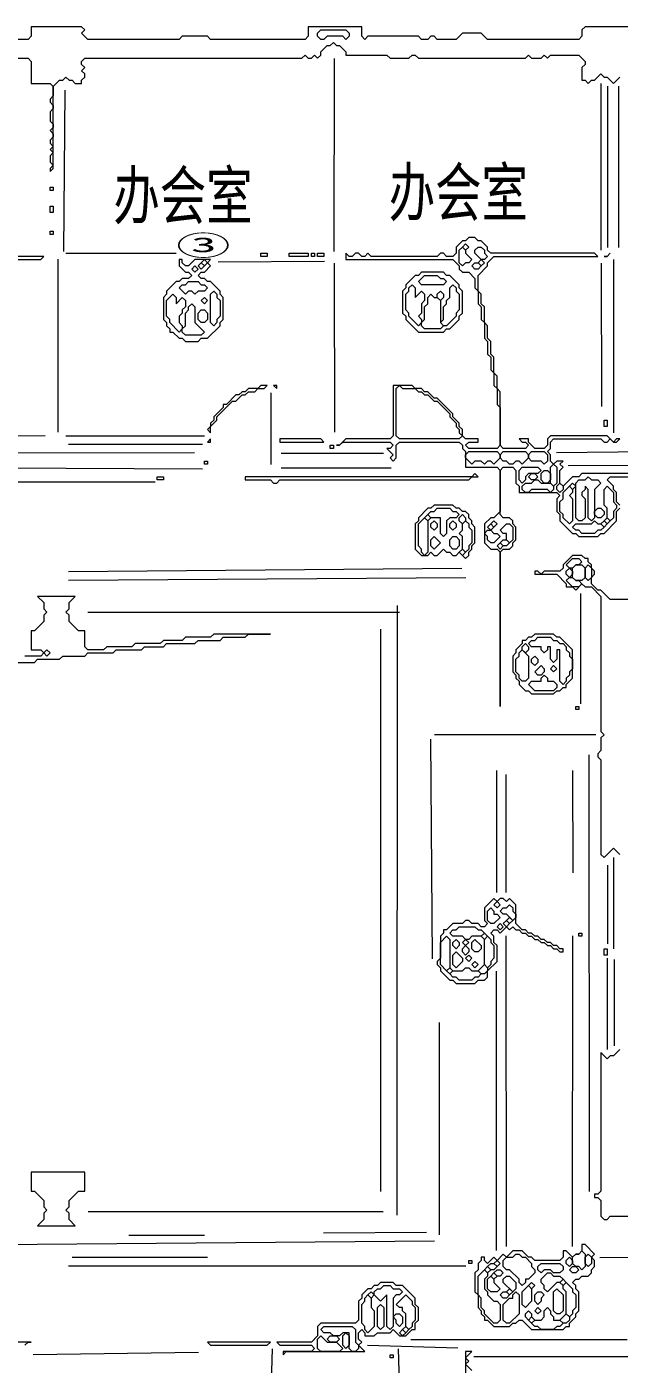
# Model space of a CAD drawing. Extents: x 10 to 1971, y 11 to 1392.
# Drawn here: x 1088.6 to 1276.8, y 579 to 1004 of the extents above; entities that cross this region are included whole.
import ezdxf

# ---------------------------------------------------------------- set-up
doc = ezdxf.new("R2010")
doc.units = 0
for name, color, linetype, lineweight in [('OCR_TEXT', 6, 'Continuous', 0), ('TRACE_CURVE', 6, 'Continuous', 0), ('TRACE_STRAIGHT', 5, 'Continuous', 0), ('TRACE_TEXT_SYMBOL', 6, 'Continuous', 0)]:
    doc.layers.add(name, color=color, linetype=linetype, lineweight=lineweight)
doc.styles.add('wqy-unicode', font='wqy-unicode.lff')

msp = doc.modelspace()

# ---------------------------------------------------------------- linework, layer by layer
at = {"layer": 'TRACE_CURVE', "color": 6}
for points in [[(1229, 937), (1228, 936), (1227, 936), (1225, 934), (1225, 932), (1224, 931), (1222, 931), (1221, 932), (1220, 932), (1219, 931), (1198, 931), (1197, 932), (1196, 931), (1195, 931), (1194, 932), (1193, 932), (1192, 931), (1191, 931), (1190, 932), (1190, 930), (1224, 930), (1226, 928), (1226, 927), (1227, 926), (1229, 926), (1231, 924), (1231, 921), (1232, 920), (1232, 916), (1233, 915), (1233, 911), (1234, 910), (1234, 905), (1235, 904), (1235, 900), (1236, 899), (1236, 895), (1237, 894), (1237, 890), (1238, 889), (1238, 884), (1239, 883), (1239, 871), (1238, 870), (1229, 870), (1228, 871), (1229, 872), (1232, 872), (1232, 873), (1228, 873), (1227, 874), (1227, 876), (1226, 877), (1226, 878), (1224, 880), (1224, 881), (1219, 886), (1218, 886), (1216, 888), (1215, 888), (1214, 889), (1212, 889), (1211, 890), (1205, 890)], [(1255, 870), (1255, 872), (1256, 873), (1271, 873), (1272, 872), (1273, 872), (1274, 873), (1275, 872), (1276, 872), (1277, 873), (1276, 873), (1275, 872), (1273, 874), (1255, 874), (1254, 873), (1254, 871), (1253, 870), (1250, 870), (1248, 872), (1248, 873), (1245, 873), (1246, 872), (1247, 872), (1248, 871), (1247, 870), (1240, 870), (1239, 871), (1239, 888), (1238, 889), (1238, 893), (1237, 894), (1237, 899), (1236, 900), (1236, 904), (1235, 905), (1235, 909), (1234, 910), (1234, 915), (1233, 916), (1233, 919), (1232, 920), (1232, 925), (1235, 928), (1235, 929), (1237, 931), (1270, 931), (1269, 932), (1236, 932), (1235, 933), (1235, 934), (1233, 936), (1232, 936), (1231, 937), (1229, 937)], [(1205, 890), (1205, 874), (1204, 873), (1190, 873), (1188, 871), (1187, 871), (1188, 871), (1189, 872), (1204, 872), (1205, 871), (1204, 870), (1203, 870), (1205, 868), (1204, 867), (1205, 866), (1206, 867), (1206, 871), (1207, 872), (1226, 872), (1227, 871), (1227, 870), (1228, 869), (1228, 864), (1238, 864), (1239, 863), (1239, 850), (1237, 848), (1236, 848), (1234, 846), (1234, 840), (1236, 838), (1238, 838), (1239, 837), (1239, 788), (1239, 837), (1240, 838), (1242, 838), (1243, 839), (1243, 840), (1244, 841), (1244, 845), (1243, 846), (1243, 847), (1242, 848), (1240, 848), (1239, 849), (1239, 863), (1240, 864), (1243, 864), (1244, 863), (1244, 859), (1245, 858), (1245, 856), (1257, 856), (1258, 855), (1257, 854), (1257, 850), (1258, 849), (1258, 847), (1262, 843), (1263, 843), (1264, 842), (1270, 842), (1271, 843)], [(1296, 862), (1265, 862), (1264, 861), (1262, 861), (1259, 858), (1258, 859), (1258, 863), (1259, 864), (1258, 865), (1259, 866), (1257, 866), (1256, 865), (1255, 866), (1255, 868), (1254, 869), (1255, 870)], [(1277, 852), (1276, 853), (1276, 856), (1275, 857), (1275, 858), (1273, 860), (1274, 861), (1296, 861)], [(1271, 843), (1272, 843), (1276, 847), (1276, 850), (1277, 851)], [(1281, 822), (1274, 822), (1271, 825), (1270, 825), (1268, 827), (1268, 829), (1269, 830), (1269, 831), (1268, 832), (1268, 833), (1267, 834), (1267, 835), (1266, 835), (1265, 836), (1262, 836), (1259, 833), (1259, 832), (1258, 831), (1253, 831), (1252, 830), (1251, 831), (1250, 831), (1250, 830), (1257, 830), (1260, 827)], [(1260, 827), (1260, 826), (1262, 826), (1263, 825), (1265, 827), (1266, 826), (1268, 826), (1271, 823), (1271, 780), (1272, 779), (1271, 778), (1271, 774), (1270, 773), (1270, 772), (1271, 771), (1271, 741), (1272, 740), (1275, 743), (1277, 741)], [(1092, 823), (1094, 821), (1094, 819), (1095, 818), (1094, 817), (1094, 815), (1091, 812), (1090, 812), (1090, 806), (1093, 806), (1094, 805), (1093, 804), (1088, 804)], [(1166, 811), (1148, 811), (1147, 810), (1139, 810), (1138, 809), (1132, 809), (1131, 808), (1123, 808), (1122, 807), (1114, 807), (1113, 806), (1108, 806), (1107, 807), (1107, 812), (1105, 812), (1102, 815), (1102, 817), (1101, 818), (1102, 819), (1102, 821), (1104, 823), (1092, 823)], [(1082, 802), (1091, 802), (1092, 803), (1099, 803), (1100, 804), (1107, 804), (1108, 805), (1116, 805), (1117, 806), (1125, 806), (1126, 807), (1132, 807), (1133, 808), (1142, 808), (1143, 809), (1150, 809), (1151, 810), (1158, 810), (1159, 811), (1166, 811)], [(1277, 679), (1275, 677), (1274, 677), (1273, 676), (1271, 678), (1271, 634), (1270, 633), (1269, 633), (1269, 632), (1270, 632), (1271, 631), (1271, 626), (1272, 625), (1273, 625), (1274, 626), (1280, 626)]]:
    msp.add_lwpolyline(points, dxfattribs=at)
for points in [[(1226, 933), (1227, 934), (1228, 933), (1228, 932), (1230, 930), (1229, 929), (1228, 929), (1227, 928), (1226, 929)], [(1227, 934), (1228, 935), (1229, 934), (1228, 933)], [(1231, 933), (1232, 934), (1233, 934), (1234, 933), (1234, 932), (1235, 931), (1234, 930), (1233, 930), (1231, 932)], [(1230, 928), (1231, 929), (1232, 929), (1233, 928), (1232, 927), (1231, 927)], [(1232, 929), (1233, 930), (1234, 929), (1233, 928)], [(1206, 889), (1207, 890), (1208, 889), (1212, 889), (1213, 888), (1214, 888), (1215, 887), (1216, 887), (1218, 885), (1219, 885), (1223, 881), (1223, 880), (1225, 878), (1225, 877), (1226, 876), (1226, 875), (1227, 874), (1226, 873), (1207, 873), (1206, 874)], [(1228, 868), (1229, 869), (1238, 869), (1239, 868), (1239, 867), (1237, 865), (1236, 866), (1235, 866), (1234, 865), (1233, 866), (1231, 866), (1230, 865), (1228, 867)], [(1239, 868), (1240, 869), (1247, 869), (1248, 868), (1248, 867), (1246, 865), (1245, 866), (1244, 866), (1243, 865), (1242, 865), (1241, 866), (1240, 866), (1239, 867)], [(1248, 868), (1249, 869), (1253, 869), (1254, 868), (1254, 866), (1253, 865), (1252, 866), (1249, 866), (1248, 867)], [(1245, 863), (1246, 864), (1251, 864), (1252, 863), (1251, 862), (1248, 862), (1247, 861), (1247, 860), (1246, 859), (1245, 860)], [(1252, 862), (1253, 863), (1254, 863), (1255, 862), (1255, 860), (1254, 859), (1253, 859), (1252, 860)], [(1255, 864), (1256, 865), (1257, 864), (1257, 859), (1256, 858), (1255, 859)], [(1249, 859), (1250, 860), (1251, 860), (1252, 859), (1255, 859), (1256, 858), (1256, 857), (1255, 856), (1254, 857), (1249, 857), (1248, 856), (1247, 856), (1246, 857), (1246, 858), (1247, 859)], [(1248, 861), (1249, 862), (1250, 862), (1251, 861), (1250, 860), (1249, 860)], [(1257, 858), (1258, 859), (1259, 858), (1259, 857), (1258, 856), (1257, 857)], [(1261, 858), (1262, 859), (1263, 858), (1262, 857)], [(1266, 860), (1267, 861), (1268, 860), (1270, 860), (1271, 859), (1269, 857), (1269, 848), (1268, 847), (1267, 848), (1267, 857), (1266, 858), (1266, 857), (1265, 856), (1265, 855), (1266, 854), (1266, 848), (1265, 847), (1264, 847), (1263, 848), (1263, 859), (1264, 860)], [(1261, 858), (1262, 857), (1262, 856), (1261, 855), (1262, 854), (1262, 847), (1261, 846), (1259, 848), (1259, 849), (1258, 850), (1258, 853), (1259, 854), (1259, 856)], [(1272, 857), (1273, 858), (1275, 856), (1275, 853), (1276, 852), (1276, 851), (1275, 850), (1275, 848), (1274, 847), (1273, 848), (1273, 851), (1272, 852)], [(1269, 850), (1270, 851), (1271, 851), (1272, 850), (1272, 849), (1271, 848), (1270, 848), (1269, 849)], [(1235, 845), (1236, 846), (1237, 845), (1236, 844)], [(1236, 846), (1237, 847), (1238, 846), (1237, 845)], [(1241, 846), (1242, 846), (1243, 845), (1243, 841), (1242, 840), (1241, 841), (1241, 843), (1240, 843), (1239, 844)], [(1268, 846), (1269, 847), (1270, 846), (1271, 846), (1272, 845), (1271, 844), (1270, 844), (1269, 843), (1265, 843), (1264, 844), (1263, 844), (1262, 845), (1263, 846)], [(1271, 846), (1272, 847), (1273, 846), (1272, 845)], [(1272, 847), (1273, 848), (1274, 847), (1273, 846)], [(1234, 843), (1235, 844), (1236, 844), (1237, 843), (1238, 843), (1239, 842), (1237, 840), (1236, 840), (1235, 841), (1235, 842)], [(1238, 839), (1239, 840), (1240, 839), (1239, 838)], [(1239, 840), (1240, 841), (1241, 841), (1242, 840), (1241, 839), (1240, 839)], [(1262, 835), (1264, 835), (1265, 834), (1264, 833), (1263, 833), (1262, 832), (1261, 832), (1260, 833)], [(1260, 831), (1261, 832), (1262, 831), (1262, 830), (1261, 829), (1260, 830)], [(1260, 828), (1261, 829), (1262, 829), (1263, 828), (1264, 828), (1265, 827), (1264, 826), (1262, 826)], [(1262, 832), (1263, 833), (1265, 833), (1266, 832), (1266, 829), (1265, 828), (1263, 828), (1262, 829)], [(1266, 832), (1267, 833), (1268, 832), (1268, 829), (1267, 828), (1266, 829)], [(1094, 805), (1095, 806), (1096, 805), (1095, 804)]]:
    msp.add_lwpolyline(points, close=True, dxfattribs=at)
at = {"layer": 'TRACE_STRAIGHT', "color": 5}
for p, q in [((1186.3, 932.63), (1186.31, 993.88)), ((1100.37, 932.62), (1100.76, 983.87)), ((1271, 986), (1271, 933)), ((1273.12, 985.12), (1273.12, 933.88)), ((1276.68, 933.88), (1276.68, 985.12)), ((1101, 932), (1136, 932)), ((1098.42, 930.12), (1098.44, 875.12)), ((1149.37, 929.3), (1183.13, 929.49)), ((1186.3, 928.87), (1186.34, 875.12)), ((1271.08, 928.88), (1271.17, 883.35)), ((1275, 930), (1275, 875)), ((1166.13, 887.62), (1166.16, 864.87)), ((1054.1, 873.93), (1094.38, 874.11)), ((1101, 874), (1145, 874)), ((1101.88, 871.38), (1144.38, 871.38)), ((1054.37, 868.57), (1141.87, 868.74)), ((1169.38, 868.48), (1201.88, 868.48)), ((1256.88, 868.74), (1318.13, 869.25)), ((1054.38, 864.01), (1144.38, 863.56)), ((1169.38, 863.88), (1204.38, 863.88)), ((1260.62, 864.54), (1294.38, 864.7)), ((976.87, 859.33), (1129.38, 859.35)), ((1101.87, 830.87), (1226.87, 831.95)), ((1101.87, 828.17), (1228.12, 828.95)), ((1264.59, 788.87), (1264.66, 823.87)), ((1108, 818), (1207, 818)), ((1206.31, 626.38), (1206.37, 820.13)), ((1201.1, 633.88), (1201.1, 812.62)), ((1218.12, 779.15), (1269.38, 779.13)), ((1216.84, 777.64), (1217.43, 707.84)), ((1267.18, 772.63), (1267.28, 633.87)), ((1237.84, 767.63), (1237.88, 728.87)), ((1240.87, 728.87), (1240.9, 766.38)), ((1262.01, 767.63), (1262.04, 735.13)), ((1275, 740), (1275, 711)), ((1273.12, 737.62), (1273.12, 712.62)), ((1240.78, 715.13), (1240.94, 616.38)), ((1262.02, 616.37), (1262.07, 715.12)), ((1273, 708), (1273, 679)), ((1275.21, 707.62), (1275.21, 680.12)), ((1237.85, 615.13), (1237.88, 703.88)), ((1219.7, 620.12), (1219.71, 687.63)), ((1108.12, 627.54), (1201.87, 627.54)), ((1182.86, 620.76), (1215.63, 620.96)), ((1069.37, 616.96), (1218.13, 618.16)), ((1121, 620), (1145, 620)), ((1103, 613), (1146, 613)), ((1270.62, 612.91), (1299.38, 613.15)), ((1101.88, 610.28), (1228.12, 610.29)), ((1210.62, 586.81), (1279.38, 586.81)), ((1090.63, 582.08), (1143.14, 582.84)), ((1165.87, 560.12), (1166.67, 583.92)), ((1196.87, 585.03), (1225.6, 584.18)), ((1206.63, 583.9), (1207.25, 560.13)), ((1230.62, 581.47), (1319.38, 581.42))]:
    msp.add_line(p, q, dxfattribs=at)
at = {"layer": 'TRACE_TEXT_SYMBOL', "color": 6}
for points in [[(1282, 1004), (1266, 1004), (1265, 1003), (1265, 1001), (1264, 1000), (1235, 1000), (1233, 1002), (1227, 1002), (1225, 1000), (1219, 1000), (1218, 1001), (1217, 1001), (1216, 1000), (1214, 1000), (1213, 1001), (1197, 1001), (1196, 1000), (1195, 1001), (1195, 1004), (1178, 1004), (1178, 1001), (1177, 1000), (1147, 1000), (1146, 1001), (1138, 1001), (1137, 1000), (1108, 1000), (1106, 1002), (1107, 1003), (1106, 1004), (1090, 1004), (1090, 1001), (1089, 1000), (1059, 1000)], [(1014, 994), (1089, 994), (1090, 993), (1090, 986), (1096, 986), (1097, 985), (1097, 982), (1096, 981), (1096, 980), (1097, 979), (1097, 978), (1096, 977), (1096, 974), (1097, 973), (1097, 972), (1096, 971), (1097, 970), (1097, 969), (1096, 968), (1096, 967), (1097, 966), (1096, 965), (1097, 964), (1096, 963), (1096, 961), (1097, 960), (1096, 959), (1096, 958), (1097, 959), (1097, 985), (1099, 987), (1100, 987), (1101, 988), (1102, 987), (1103, 987), (1104, 986), (1106, 986), (1106, 987), (1107, 988), (1107, 989), (1106, 990), (1107, 991), (1106, 992), (1106, 993), (1107, 994), (1176, 994), (1177, 995), (1178, 994), (1179, 994), (1180, 995), (1181, 994), (1182, 995), (1182, 996), (1184, 998), (1185, 998), (1186, 999), (1187, 998), (1188, 998), (1190, 996), (1190, 995), (1203, 995), (1204, 994), (1210, 994), (1211, 995)], [(1211, 995), (1212, 995), (1213, 994), (1247, 994), (1248, 995), (1249, 994), (1252, 994), (1253, 995), (1254, 994), (1255, 995), (1264, 995), (1266, 993), (1266, 992), (1265, 991), (1265, 987), (1266, 987), (1267, 986), (1268, 987), (1269, 987), (1271, 989), (1272, 988), (1273, 988), (1275, 986), (1277, 988)], [(1237, 727), (1234, 724), (1234, 720), (1235, 719), (1234, 718), (1233, 718), (1232, 719), (1230, 719), (1229, 720), (1228, 720), (1227, 719), (1224, 719), (1222, 717), (1221, 717), (1221, 716), (1220, 715), (1220, 708), (1219, 707), (1219, 706), (1220, 705), (1220, 704), (1223, 701), (1224, 701), (1225, 700), (1231, 700), (1232, 701), (1234, 701), (1235, 702), (1235, 704), (1238, 707), (1238, 712), (1237, 713), (1237, 715), (1236, 716), (1237, 717), (1238, 717), (1239, 716), (1241, 718), (1242, 717), (1243, 718), (1244, 717), (1245, 717), (1246, 716), (1247, 716), (1248, 715), (1249, 715), (1250, 714), (1251, 714), (1252, 713), (1253, 713), (1254, 712), (1255, 712), (1256, 711), (1257, 711), (1258, 710), (1259, 710), (1259, 711), (1258, 711), (1257, 712), (1256, 712), (1255, 713), (1254, 713), (1253, 714), (1252, 714)], [(1252, 714), (1251, 715), (1250, 715), (1249, 716), (1248, 716), (1247, 717), (1246, 717), (1244, 719), (1244, 725), (1242, 727), (1241, 726), (1240, 727), (1239, 727), (1238, 726), (1237, 727)], [(1088, 585), (1089, 586), (1090, 586), (1031, 586)], [(1230, 577), (1228, 579), (1229, 580), (1228, 581), (1230, 583), (1228, 583), (1228, 576)]]:
    msp.add_lwpolyline(points, dxfattribs=at)
for points in [[(1181, 1002), (1182, 1003), (1190, 1003), (1191, 1002), (1191, 1001), (1190, 1000), (1189, 1001), (1184, 1001), (1183, 1000), (1182, 1000), (1181, 1001)], [(1096, 953), (1097, 953), (1097, 952), (1096, 952)], [(1096, 947), (1097, 947), (1097, 945), (1096, 945)], [(1096, 939), (1097, 939), (1097, 938), (1096, 938)], [(1064, 931), (1063, 930), (1053, 930), (1053, 929), (1052, 928), (1051, 928), (1050, 929), (1050, 930), (1049, 930), (1049, 928), (1052, 925), (1056, 925), (1059, 928), (1059, 929), (1060, 930), (1093, 930), (1094, 931)], [(1163, 932), (1165, 932), (1165, 931), (1163, 931)], [(1172, 932), (1178, 932), (1178, 931), (1172, 931)], [(1179, 932), (1180, 932), (1180, 931), (1179, 931)], [(1181, 932), (1183, 932), (1183, 931), (1181, 931)], [(1274, 932), (1273, 931), (1272, 931), (1273, 931)], [(1137, 930), (1137, 928), (1139, 926), (1140, 926), (1141, 925), (1140, 924), (1138, 924), (1137, 923), (1136, 923), (1133, 920), (1133, 919), (1132, 918), (1132, 911), (1133, 910), (1133, 909), (1134, 908), (1134, 907), (1135, 907), (1137, 905), (1138, 905), (1139, 904), (1143, 904), (1144, 905), (1146, 905), (1150, 909), (1150, 910), (1151, 911), (1151, 918), (1150, 919), (1150, 920), (1147, 923), (1146, 923), (1145, 924), (1144, 924), (1143, 925), (1144, 926), (1145, 926), (1147, 928), (1146, 929), (1147, 930), (1142, 930), (1140, 928), (1139, 928), (1138, 929), (1138, 930)], [(1141, 927), (1142, 928), (1143, 927), (1142, 926)], [(1143, 928), (1144, 929), (1145, 928), (1144, 927)], [(1144, 929), (1145, 930), (1146, 929), (1145, 928)], [(1139, 922), (1140, 923), (1143, 923), (1144, 922), (1145, 922), (1146, 921), (1145, 920), (1143, 920), (1142, 919), (1141, 920), (1140, 920), (1139, 919), (1137, 921), (1138, 922)], [(1214, 926), (1213, 925), (1212, 925), (1209, 922), (1209, 921), (1208, 920), (1208, 913), (1209, 912), (1209, 911), (1213, 907), (1221, 907), (1222, 908), (1223, 908), (1226, 911), (1226, 912), (1227, 913), (1227, 920), (1226, 921), (1226, 922), (1223, 925), (1222, 925), (1221, 926)], [(1215, 925), (1219, 925), (1220, 924), (1221, 924), (1222, 923), (1221, 922), (1214, 922), (1213, 923)], [(1135, 919), (1136, 918), (1136, 916), (1138, 918), (1139, 917), (1139, 915), (1138, 914), (1138, 913), (1137, 912), (1137, 910), (1138, 909), (1138, 908), (1137, 907), (1134, 910), (1134, 911), (1133, 912), (1133, 917)], [(1147, 919), (1148, 920), (1149, 919), (1149, 918), (1150, 917), (1150, 912), (1149, 911), (1149, 910), (1148, 909), (1147, 910)], [(1210, 921), (1211, 922), (1212, 921), (1212, 918), (1214, 920), (1215, 919), (1215, 917), (1214, 916), (1214, 913), (1213, 912), (1214, 911), (1214, 910), (1213, 909), (1210, 912), (1210, 913), (1209, 914), (1209, 919), (1210, 920)], [(1216, 918), (1217, 919), (1218, 918), (1219, 918), (1220, 917), (1220, 910), (1221, 909), (1220, 908), (1215, 908), (1214, 909), (1214, 910), (1215, 911), (1215, 915), (1216, 916)], [(1219, 919), (1220, 920), (1221, 919), (1221, 918), (1220, 917), (1219, 918)], [(1223, 921), (1224, 922), (1225, 921), (1225, 920), (1226, 919), (1226, 914), (1225, 913), (1225, 912), (1222, 909), (1221, 909), (1220, 910), (1221, 911), (1221, 915), (1222, 916), (1222, 917), (1223, 918)], [(1140, 915), (1141, 916), (1142, 915), (1142, 910), (1145, 907), (1144, 906), (1139, 906), (1138, 907), (1138, 908), (1139, 909), (1139, 913), (1140, 914)], [(1143, 913), (1144, 914), (1145, 914), (1146, 913), (1146, 911), (1145, 910), (1144, 910), (1143, 911)], [(1144, 917), (1145, 918), (1146, 917), (1145, 916)], [(1163, 890), (1162, 889), (1159, 889), (1158, 888), (1157, 888), (1156, 887), (1155, 887), (1152, 884), (1151, 884), (1151, 883), (1148, 880), (1148, 879), (1147, 878), (1147, 877), (1146, 876), (1147, 875), (1147, 877), (1149, 879), (1149, 880), (1154, 885), (1155, 885), (1157, 887), (1158, 887), (1159, 888), (1161, 888), (1162, 889), (1164, 889), (1165, 890)], [(1167, 890), (1168, 889), (1168, 890)], [(1272, 879), (1273, 879), (1273, 877), (1272, 877)], [(1147, 873), (1146, 872), (1147, 872)], [(1169, 873), (1169, 872), (1183, 872), (1182, 873)], [(1185, 871), (1186, 871), (1186, 870), (1185, 870)], [(1145, 866), (1146, 866), (1146, 865), (1145, 865)], [(1130, 861), (1132, 861), (1132, 860), (1130, 860)], [(1231, 862), (1230, 861), (1158, 861), (1158, 860), (1166, 860), (1167, 859), (1168, 859), (1169, 860), (1229, 860), (1230, 861), (1232, 861)], [(1218, 852), (1217, 851), (1216, 851), (1213, 848), (1213, 847), (1212, 846), (1212, 838), (1214, 836), (1216, 836), (1217, 837), (1218, 836), (1219, 836), (1221, 838), (1222, 837), (1223, 837), (1224, 836), (1225, 836), (1226, 837), (1228, 835), (1229, 836), (1229, 837), (1230, 838), (1230, 839), (1231, 840), (1231, 845), (1230, 846), (1230, 847), (1229, 848), (1229, 849), (1228, 850), (1227, 850), (1226, 851), (1225, 851), (1224, 852)], [(1218, 850), (1219, 851), (1223, 851), (1224, 850), (1225, 850), (1226, 849), (1225, 848), (1223, 848), (1222, 847), (1222, 843), (1221, 842), (1220, 843), (1220, 848), (1217, 848), (1216, 849), (1217, 850)], [(1215, 848), (1216, 847), (1216, 837), (1215, 836), (1214, 837), (1214, 838), (1213, 839), (1213, 846)], [(1215, 848), (1216, 849), (1217, 848), (1216, 847)], [(1217, 846), (1218, 847), (1219, 846), (1219, 845), (1218, 844), (1217, 845)], [(1223, 846), (1224, 847), (1225, 846), (1225, 845), (1224, 844), (1223, 845)], [(1226, 848), (1227, 849), (1228, 848), (1228, 847), (1227, 846), (1226, 847)], [(1227, 846), (1228, 847), (1229, 846), (1229, 845), (1230, 844), (1230, 840), (1229, 839), (1229, 838), (1228, 837), (1227, 838), (1227, 842), (1226, 843), (1227, 844)], [(1217, 841), (1218, 842), (1220, 840), (1218, 838), (1217, 839)], [(1223, 841), (1224, 842), (1225, 842), (1226, 841), (1226, 839), (1225, 838), (1224, 838), (1223, 839)], [(1226, 837), (1227, 838), (1228, 837), (1227, 836)], [(1250, 811), (1249, 810), (1248, 810), (1247, 809), (1246, 809), (1246, 808), (1244, 806), (1244, 805), (1243, 804), (1243, 799), (1244, 798), (1244, 797), (1245, 796), (1245, 795), (1247, 793), (1248, 793), (1249, 792), (1256, 792), (1257, 793), (1258, 793), (1259, 794), (1260, 794), (1260, 795), (1262, 797), (1262, 806), (1258, 810), (1257, 810), (1256, 811)], [(1246, 807), (1247, 808), (1248, 807), (1248, 806), (1247, 805), (1246, 806)], [(1250, 809), (1251, 810), (1255, 810), (1256, 809), (1257, 809), (1258, 808), (1259, 808), (1260, 807), (1260, 806), (1261, 805), (1261, 804), (1262, 803), (1262, 800), (1261, 799), (1261, 798), (1260, 797), (1260, 796), (1259, 795), (1258, 796), (1258, 806), (1257, 806), (1257, 803), (1256, 802), (1255, 803), (1255, 807), (1254, 807), (1254, 806), (1253, 805), (1252, 806), (1252, 807), (1249, 807), (1248, 808), (1249, 809)], [(1245, 805), (1246, 806), (1248, 804), (1248, 797), (1247, 796), (1246, 796), (1245, 797), (1245, 798), (1244, 799), (1244, 803), (1245, 804)], [(1249, 803), (1250, 804), (1251, 803), (1251, 802), (1250, 801), (1249, 802)], [(1252, 801), (1253, 800), (1253, 799), (1252, 798), (1251, 798), (1250, 799)], [(1255, 800), (1256, 801), (1257, 800), (1256, 799)], [(1252, 797), (1253, 798), (1254, 797), (1254, 796), (1256, 796), (1257, 795), (1257, 794), (1256, 793), (1250, 793), (1248, 795), (1249, 796), (1252, 796)], [(1263, 788), (1264, 788), (1264, 787), (1263, 787)], [(1235, 723), (1236, 724), (1237, 723), (1237, 722), (1238, 722), (1239, 721), (1237, 719), (1236, 719), (1235, 720)], [(1237, 725), (1238, 726), (1239, 725), (1238, 724)], [(1241, 724), (1242, 725), (1243, 724), (1243, 723), (1244, 722), (1244, 721), (1243, 720), (1241, 722), (1240, 722), (1239, 723), (1240, 724)], [(1238, 718), (1239, 719), (1240, 718), (1239, 717)], [(1240, 719), (1241, 720), (1242, 719), (1241, 718)], [(1241, 720), (1242, 721), (1243, 720), (1242, 719)], [(1222, 715), (1223, 714), (1223, 705), (1222, 704), (1220, 706), (1220, 713)], [(1225, 717), (1226, 718), (1231, 718), (1232, 717), (1233, 717), (1234, 716), (1233, 715), (1230, 715), (1229, 714), (1228, 714), (1227, 715), (1224, 715), (1223, 716), (1224, 717)], [(1233, 715), (1234, 716), (1235, 715), (1234, 714)], [(1234, 714), (1235, 715), (1236, 714), (1236, 713), (1237, 712), (1237, 708), (1236, 707), (1236, 706), (1235, 705), (1234, 706)], [(1264, 716), (1265, 716), (1265, 715), (1264, 715)], [(1224, 713), (1225, 714), (1226, 713), (1226, 712), (1225, 711), (1224, 712)], [(1224, 709), (1225, 710), (1227, 708), (1227, 707), (1225, 705), (1224, 706)], [(1227, 713), (1228, 714), (1229, 713), (1228, 712)], [(1227, 711), (1228, 712), (1229, 711), (1229, 710), (1228, 709), (1227, 710)], [(1230, 713), (1231, 714), (1233, 712), (1233, 711), (1232, 710), (1231, 710), (1230, 711)], [(1272, 711), (1273, 711), (1273, 709), (1272, 709)], [(1228, 708), (1229, 709), (1230, 708), (1229, 707)], [(1230, 706), (1231, 707), (1232, 706), (1231, 705)], [(1234, 706), (1235, 705), (1235, 704), (1234, 703), (1233, 703), (1232, 704)], [(1222, 704), (1223, 705), (1224, 704), (1223, 703)], [(1227, 704), (1228, 705), (1229, 705), (1230, 704), (1232, 704), (1233, 703), (1232, 702), (1231, 702), (1230, 701), (1226, 701), (1225, 702), (1224, 702), (1223, 703), (1224, 704)], [(1090, 640), (1090, 634), (1091, 634), (1094, 631), (1094, 629), (1095, 628), (1094, 627), (1094, 625), (1092, 623), (1104, 623), (1102, 625), (1102, 627), (1101, 628), (1102, 629), (1102, 631), (1105, 634), (1107, 634), (1107, 640)], [(1265, 617), (1265, 615), (1264, 614), (1263, 614), (1262, 613), (1260, 615), (1259, 615), (1259, 613), (1258, 612), (1250, 612), (1249, 613), (1248, 613), (1246, 615), (1243, 615), (1241, 613), (1240, 614), (1238, 612), (1237, 613), (1235, 611), (1234, 612), (1234, 613), (1233, 613), (1233, 612), (1232, 611), (1232, 609), (1231, 608), (1231, 602), (1232, 601), (1232, 597), (1233, 596), (1233, 595), (1234, 594), (1234, 593), (1235, 593), (1237, 591), (1242, 591), (1243, 592), (1244, 592), (1245, 593), (1246, 593), (1249, 590), (1259, 590), (1260, 591), (1261, 591), (1261, 592), (1263, 594), (1263, 595), (1264, 596), (1264, 602), (1263, 603), (1263, 604), (1262, 605), (1263, 606), (1264, 606), (1265, 607), (1267, 607), (1268, 608), (1268, 609), (1269, 610), (1269, 612), (1268, 613), (1269, 614), (1266, 617)], [(1243, 613), (1244, 614), (1245, 614), (1246, 613), (1247, 613), (1249, 611), (1249, 610), (1250, 609), (1250, 608), (1248, 606), (1247, 606), (1247, 605), (1246, 604), (1245, 605), (1245, 606), (1242, 609), (1241, 609), (1240, 610), (1240, 612), (1241, 613)], [(1260, 612), (1261, 613), (1262, 612), (1262, 611), (1261, 610), (1260, 611)], [(1264, 614), (1265, 615), (1266, 614), (1266, 610), (1265, 609), (1264, 610), (1263, 610), (1262, 611), (1262, 613), (1263, 614)], [(1266, 613), (1267, 614), (1268, 613), (1268, 611), (1267, 610), (1266, 611)], [(1229, 612), (1230, 612), (1230, 611), (1229, 611)], [(1234, 609), (1235, 608), (1235, 607), (1234, 606), (1234, 603), (1235, 602), (1235, 601), (1237, 599), (1238, 599), (1239, 598), (1239, 593), (1238, 592), (1237, 592), (1234, 595), (1234, 596), (1233, 597), (1233, 600), (1232, 601), (1232, 607)], [(1234, 609), (1235, 610), (1236, 609), (1235, 608)], [(1235, 610), (1236, 611), (1237, 611), (1238, 610), (1237, 609), (1236, 609)], [(1236, 607), (1237, 608), (1238, 607), (1237, 606)], [(1237, 611), (1238, 612), (1239, 611), (1238, 610)], [(1237, 608), (1238, 609), (1239, 609), (1240, 608), (1239, 607), (1238, 607)], [(1251, 610), (1252, 611), (1258, 611), (1259, 610), (1259, 609), (1258, 608), (1256, 608), (1255, 609), (1253, 609), (1252, 608), (1251, 609)], [(1254, 608), (1255, 608), (1256, 607), (1258, 607), (1259, 606), (1258, 605), (1257, 605), (1254, 602), (1253, 603), (1253, 604), (1252, 605), (1252, 606)], [(1261, 609), (1262, 610), (1263, 610), (1264, 609), (1263, 608), (1262, 608)], [(1201, 605), (1200, 604), (1199, 604), (1198, 603), (1197, 603), (1195, 601), (1195, 600), (1194, 599), (1194, 593), (1193, 592), (1182, 592), (1181, 591), (1181, 588), (1179, 586), (1168, 586), (1169, 585), (1179, 585), (1180, 584), (1179, 583), (1170, 583), (1170, 582), (1171, 583), (1196, 583), (1194, 585), (1195, 586), (1194, 587), (1194, 589), (1195, 590), (1196, 589), (1196, 588), (1199, 588), (1200, 589), (1204, 589), (1205, 590), (1207, 588), (1209, 588), (1211, 590), (1212, 590), (1212, 592), (1213, 593), (1213, 597), (1212, 598), (1212, 600), (1208, 604), (1206, 604), (1205, 605)], [(1201, 603), (1202, 604), (1204, 604), (1205, 603), (1207, 603), (1208, 602), (1207, 601), (1206, 601), (1205, 600), (1205, 591), (1204, 590), (1203, 591), (1203, 601), (1201, 599), (1199, 601), (1199, 602), (1200, 603)], [(1235, 606), (1236, 607), (1237, 606), (1237, 605), (1239, 603), (1238, 602), (1236, 602), (1235, 603)], [(1240, 606), (1241, 607), (1242, 607), (1244, 605), (1244, 603), (1243, 602), (1240, 605)], [(1248, 604), (1249, 603), (1249, 599), (1247, 597), (1246, 598), (1246, 602)], [(1248, 604), (1249, 605), (1250, 604), (1249, 603)], [(1258, 605), (1259, 606), (1260, 605), (1259, 604)], [(1259, 604), (1260, 605), (1262, 603), (1262, 602), (1263, 601), (1263, 597), (1262, 596), (1262, 595), (1261, 594), (1260, 595), (1260, 602), (1259, 603)], [(1196, 600), (1197, 601), (1198, 600), (1198, 597), (1199, 596), (1199, 591), (1197, 589), (1196, 590), (1196, 591), (1195, 592), (1195, 598), (1196, 599)], [(1197, 601), (1198, 602), (1199, 601), (1198, 600)], [(1209, 601), (1211, 599), (1211, 598), (1212, 597), (1212, 593), (1211, 592), (1211, 591), (1210, 590), (1209, 591), (1209, 595), (1208, 596), (1208, 597), (1207, 597), (1206, 598)], [(1239, 601), (1240, 602), (1241, 602), (1242, 601), (1241, 600), (1240, 600)], [(1243, 601), (1244, 602), (1245, 601), (1245, 595), (1242, 592), (1241, 592), (1240, 593), (1240, 598), (1242, 600), (1243, 600)], [(1241, 602), (1242, 603), (1243, 602), (1242, 601)], [(1250, 601), (1251, 602), (1252, 602), (1253, 601), (1252, 600), (1252, 599), (1251, 598), (1250, 599)], [(1256, 602), (1257, 603), (1259, 601), (1259, 596), (1258, 595), (1257, 595), (1256, 596)], [(1200, 597), (1201, 598), (1202, 597), (1202, 591), (1201, 590), (1200, 591)], [(1247, 595), (1248, 596), (1249, 595), (1249, 594), (1248, 593), (1247, 594)], [(1253, 596), (1254, 597), (1255, 596), (1255, 595), (1256, 594), (1256, 593), (1258, 593), (1259, 592), (1258, 591), (1257, 591), (1256, 590), (1252, 590), (1251, 591), (1250, 591), (1249, 592), (1250, 593), (1252, 593), (1253, 594)], [(1250, 596), (1251, 597), (1252, 596), (1251, 595)], [(1182, 590), (1183, 591), (1192, 591), (1193, 590), (1193, 586), (1194, 585), (1194, 584), (1193, 583), (1192, 583), (1191, 584), (1191, 589), (1189, 589), (1188, 588), (1186, 588), (1185, 589), (1183, 589)], [(1205, 594), (1206, 595), (1207, 595), (1208, 594), (1208, 592), (1207, 591), (1206, 592), (1206, 593)], [(1208, 590), (1209, 591), (1210, 590), (1209, 589)], [(1248, 593), (1249, 594), (1250, 593), (1249, 592)], [(1260, 595), (1261, 594), (1261, 593), (1260, 592), (1259, 592), (1258, 593)], [(1181, 587), (1182, 588), (1184, 586), (1187, 586), (1189, 584), (1188, 583), (1182, 583), (1181, 584)], [(1184, 587), (1185, 588), (1187, 588), (1188, 587), (1187, 586), (1185, 586)], [(1189, 588), (1190, 589), (1191, 588), (1191, 585), (1190, 584), (1189, 585)], [(1207, 589), (1208, 590), (1209, 589), (1208, 588)], [(1146, 586), (1147, 585), (1165, 585), (1166, 586)], [(1204, 582), (1205, 582), (1205, 581), (1204, 581)]]:
    msp.add_lwpolyline(points, close=True, dxfattribs=at)

# ---------------------------------------------------------------- texts
at = {"layer": 'OCR_TEXT', "color": 6, "style": 'wqy-unicode'}
for s, height, width, p in [('办会室', 15.026, 0.72, (1203.58, 943.89)), ('办会室', 15.026, 0.72, (1116.08, 942.89)), ('③', 6.39, 1.989909, (1136, 931.28))]:
    msp.add_text(s, height=height, dxfattribs=dict(at, width=width)).set_placement(p)

doc.saveas('drawing.dxf')
